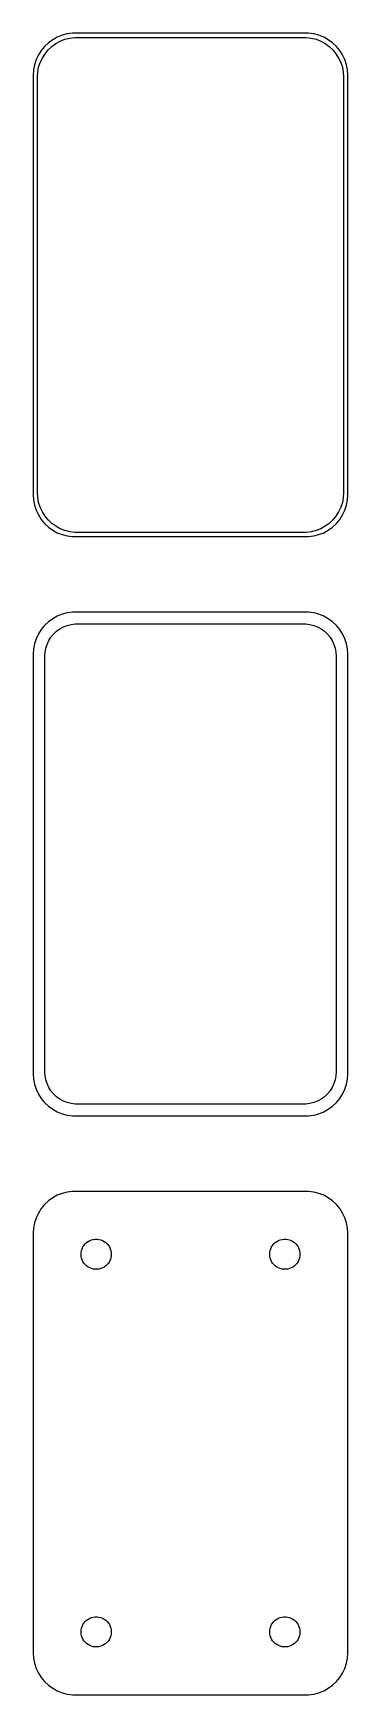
# Model space of a CAD drawing. Header units: metres. Extents: x -19 to 19, y 108 to 306.
import ezdxf

# ---------------------------------------------------------------- set-up
doc = ezdxf.new("R2010")
doc.units = ezdxf.units.M

msp = doc.modelspace()

# ---------------------------------------------------------------- linework, layer by layer
for p, q in [((-16.4291, 305.222), (-16.9371, 304.853)), ((-15.8789, 305.524), (-16.4291, 305.222)), ((-16.0452, 304.761), (-15.5224, 305.048)), ((-15.2951, 305.755), (-15.8789, 305.524)), ((-15.5224, 305.048), (-14.9678, 305.268)), ((-14.6869, 305.911), (-15.2951, 305.755)), ((-14.9678, 305.268), (-14.3901, 305.416)), ((-14.0639, 305.99), (-14.6869, 305.911)), ((-14.3901, 305.416), (-13.7982, 305.491)), ((14.0639, 305.99), (-14.0639, 305.99)), ((-13.7982, 305.491), (13.7982, 305.491)), ((13.7982, 305.491), (14.3901, 305.416)), ((14.6869, 305.911), (14.0639, 305.99)), ((14.3901, 305.416), (14.9678, 305.268)), ((15.2951, 305.755), (14.6869, 305.911)), ((14.9678, 305.268), (15.5224, 305.048)), ((15.8789, 305.524), (15.2951, 305.755)), ((15.5224, 305.048), (16.0452, 304.761)), ((16.4291, 305.222), (15.8789, 305.524)), ((16.9371, 304.853), (16.4291, 305.222)), ((-18.1315, 303.409), (-18.3989, 302.841)), ((-17.7951, 303.939), (-18.1315, 303.409)), ((-17.9164, 302.499), (-17.6624, 303.038)), ((-17.3948, 304.423), (-17.7951, 303.939)), ((-17.6624, 303.038), (-17.3428, 303.542)), ((-16.9371, 304.853), (-17.3948, 304.423)), ((-17.3428, 303.542), (-16.9626, 304.002)), ((-16.9626, 304.002), (-16.5278, 304.41)), ((-16.5278, 304.41), (-16.0452, 304.761)), ((16.0452, 304.761), (16.5278, 304.41)), ((16.5278, 304.41), (16.9626, 304.002)), ((17.3948, 304.423), (16.9371, 304.853)), ((16.9626, 304.002), (17.3428, 303.542)), ((17.3428, 303.542), (17.6624, 303.038)), ((17.7951, 303.939), (17.3948, 304.423)), ((17.6624, 303.038), (17.9164, 302.499)), ((18.1315, 303.409), (17.7951, 303.939)), ((18.3989, 302.841), (18.1315, 303.409)), ((-18.7106, 301.627), (-18.75, 301)), ((-18.75, 301), (-18.75, 251)), ((-18.5929, 302.243), (-18.7106, 301.627)), ((-18.3989, 302.841), (-18.5929, 302.243)), ((-18.25, 300.75), (-18.2125, 301.345)), ((-18.2125, 301.345), (-18.1008, 301.931)), ((-18.1008, 301.931), (-17.9164, 302.499)), ((17.9164, 302.499), (18.1008, 301.931)), ((18.1008, 301.931), (18.2125, 301.345)), ((18.2125, 301.345), (18.25, 300.75)), ((18.5929, 302.243), (18.3989, 302.841)), ((18.7106, 301.627), (18.5929, 302.243)), ((18.75, 301), (18.7106, 301.627)), ((18.75, 251), (18.75, 301)), ((-18.25, 251.25), (-18.25, 300.75)), ((18.25, 300.75), (18.25, 251.25)), ((-18.75, 251), (-18.7106, 250.373)), ((-18.7106, 250.373), (-18.5929, 249.757)), ((-18.5929, 249.757), (-18.3989, 249.159)), ((-18.2125, 250.655), (-18.25, 251.25)), ((-18.1008, 250.069), (-18.2125, 250.655)), ((-17.9164, 249.501), (-18.1008, 250.069)), ((-17.6624, 248.962), (-17.9164, 249.501)), ((17.9164, 249.501), (17.6624, 248.962)), ((18.1008, 250.069), (17.9164, 249.501)), ((18.2125, 250.655), (18.1008, 250.069)), ((18.25, 251.25), (18.2125, 250.655)), ((18.3989, 249.159), (18.5929, 249.757)), ((18.5929, 249.757), (18.7106, 250.373)), ((18.7106, 250.373), (18.75, 251)), ((-18.3989, 249.159), (-18.1315, 248.591)), ((-18.1315, 248.591), (-17.7951, 248.061)), ((-17.7951, 248.061), (-17.3948, 247.577)), ((-17.3428, 248.458), (-17.6624, 248.962)), ((-17.3948, 247.577), (-16.9371, 247.147)), ((-16.9626, 247.998), (-17.3428, 248.458)), ((-16.5278, 247.59), (-16.9626, 247.998)), ((-16.0452, 247.239), (-16.5278, 247.59)), ((16.5278, 247.59), (16.0452, 247.239)), ((16.9626, 247.998), (16.5278, 247.59)), ((16.9371, 247.147), (17.3948, 247.577)), ((17.3428, 248.458), (16.9626, 247.998)), ((17.6624, 248.962), (17.3428, 248.458)), ((17.3948, 247.577), (17.7951, 248.061)), ((17.7951, 248.061), (18.1315, 248.591)), ((18.1315, 248.591), (18.3989, 249.159)), ((-16.9371, 247.147), (-16.4291, 246.778)), ((-16.4291, 246.778), (-15.8789, 246.476)), ((-15.5224, 246.952), (-16.0452, 247.239)), ((-15.8789, 246.476), (-15.2951, 246.245)), ((-14.9678, 246.732), (-15.5224, 246.952)), ((-15.2951, 246.245), (-14.6869, 246.089)), ((-14.3901, 246.584), (-14.9678, 246.732)), ((-14.6869, 246.089), (-14.0639, 246.01)), ((-13.7982, 246.509), (-14.3901, 246.584)), ((-14.0639, 246.01), (14.0639, 246.01)), ((13.7982, 246.509), (-13.7982, 246.509)), ((14.3901, 246.584), (13.7982, 246.509)), ((14.0639, 246.01), (14.6869, 246.089)), ((14.9678, 246.732), (14.3901, 246.584)), ((14.6869, 246.089), (15.2951, 246.245)), ((15.5224, 246.952), (14.9678, 246.732)), ((15.2951, 246.245), (15.8789, 246.476)), ((16.0452, 247.239), (15.5224, 246.952)), ((15.8789, 246.476), (16.4291, 246.778)), ((16.4291, 246.778), (16.9371, 247.147)), ((-16.9371, 235.853), (-17.3948, 235.423)), ((-16.4291, 236.222), (-16.9371, 235.853)), ((-15.8789, 236.524), (-16.4291, 236.222)), ((-15.2951, 236.755), (-15.8789, 236.524)), ((-14.6869, 236.911), (-15.2951, 236.755)), ((-14.0639, 236.99), (-14.6869, 236.911)), ((-14.2251, 235.551), (-13.743, 235.612)), ((14.0639, 236.99), (-14.0639, 236.99)), ((-13.743, 235.612), (13.743, 235.612)), ((13.743, 235.612), (14.2251, 235.551)), ((14.6869, 236.911), (14.0639, 236.99)), ((15.2951, 236.755), (14.6869, 236.911)), ((15.8789, 236.524), (15.2951, 236.755)), ((16.4291, 236.222), (15.8789, 236.524)), ((16.9371, 235.853), (16.4291, 236.222)), ((17.3948, 235.423), (16.9371, 235.853)), ((-18.3989, 233.841), (-18.5929, 233.243)), ((-18.1315, 234.409), (-18.3989, 233.841)), ((-17.7951, 234.939), (-18.1315, 234.409)), ((-17.3948, 235.423), (-17.7951, 234.939)), ((-16.8908, 233.614), (-16.6305, 234.024)), ((-16.6305, 234.024), (-16.3207, 234.399)), ((-16.3207, 234.399), (-15.9665, 234.731)), ((-15.9665, 234.731), (-15.5734, 235.017)), ((-15.5734, 235.017), (-15.1475, 235.251)), ((-15.1475, 235.251), (-14.6957, 235.43)), ((-14.6957, 235.43), (-14.2251, 235.551)), ((14.2251, 235.551), (14.6957, 235.43)), ((14.6957, 235.43), (15.1475, 235.251)), ((15.1475, 235.251), (15.5734, 235.017)), ((15.5734, 235.017), (15.9665, 234.731)), ((15.9665, 234.731), (16.3207, 234.399)), ((16.3207, 234.399), (16.6305, 234.024)), ((16.6305, 234.024), (16.8908, 233.614)), ((17.7951, 234.939), (17.3948, 235.423)), ((18.1315, 234.409), (17.7951, 234.939)), ((18.3989, 233.841), (18.1315, 234.409)), ((18.5929, 233.243), (18.3989, 233.841)), ((-18.7106, 232.627), (-18.75, 232)), ((-18.75, 232), (-18.75, 182)), ((-18.5929, 233.243), (-18.7106, 232.627)), ((-17.3695, 231.75), (-17.339, 232.235)), ((-17.3695, 182.25), (-17.3695, 231.75)), ((-17.339, 232.235), (-17.2479, 232.712)), ((-17.2479, 232.712), (-17.0977, 233.174)), ((-17.0977, 233.174), (-16.8908, 233.614)), ((16.8908, 233.614), (17.0977, 233.174)), ((17.0977, 233.174), (17.2479, 232.712)), ((17.2479, 232.712), (17.339, 232.235)), ((17.339, 232.235), (17.3695, 231.75)), ((17.3695, 231.75), (17.3695, 182.25)), ((18.7106, 232.627), (18.5929, 233.243)), ((18.75, 232), (18.7106, 232.627)), ((18.75, 182), (18.75, 232)), ((-17.339, 181.765), (-17.3695, 182.25)), ((17.3695, 182.25), (17.339, 181.765)), ((-18.75, 182), (-18.7106, 181.373)), ((-18.7106, 181.373), (-18.5929, 180.757)), ((-18.5929, 180.757), (-18.3989, 180.159)), ((-17.2479, 181.288), (-17.339, 181.765)), ((-17.0977, 180.826), (-17.2479, 181.288)), ((-16.8908, 180.386), (-17.0977, 180.826)), ((-16.6305, 179.976), (-16.8908, 180.386)), ((16.8908, 180.386), (16.6305, 179.976)), ((17.0977, 180.826), (16.8908, 180.386)), ((17.2479, 181.288), (17.0977, 180.826)), ((17.339, 181.765), (17.2479, 181.288)), ((18.3989, 180.159), (18.5929, 180.757)), ((18.5929, 180.757), (18.7106, 181.373)), ((18.7106, 181.373), (18.75, 182)), ((-18.3989, 180.159), (-18.1315, 179.591)), ((-18.1315, 179.591), (-17.7951, 179.061)), ((-17.7951, 179.061), (-17.3948, 178.577)), ((-17.3948, 178.577), (-16.9371, 178.147)), ((-16.3207, 179.601), (-16.6305, 179.976)), ((-15.9665, 179.269), (-16.3207, 179.601)), ((-15.5734, 178.983), (-15.9665, 179.269)), ((-15.1475, 178.749), (-15.5734, 178.983)), ((-14.6957, 178.57), (-15.1475, 178.749)), ((-14.2251, 178.449), (-14.6957, 178.57)), ((-13.743, 178.388), (-14.2251, 178.449)), ((13.743, 178.388), (-13.743, 178.388)), ((14.2251, 178.449), (13.743, 178.388)), ((14.6957, 178.57), (14.2251, 178.449)), ((15.1475, 178.749), (14.6957, 178.57)), ((15.5734, 178.983), (15.1475, 178.749)), ((15.9665, 179.269), (15.5734, 178.983)), ((16.3207, 179.601), (15.9665, 179.269)), ((16.6305, 179.976), (16.3207, 179.601)), ((16.9371, 178.147), (17.3948, 178.577)), ((17.3948, 178.577), (17.7951, 179.061)), ((17.7951, 179.061), (18.1315, 179.591)), ((18.1315, 179.591), (18.3989, 180.159)), ((-16.9371, 178.147), (-16.4291, 177.778)), ((-16.4291, 177.778), (-15.8789, 177.476)), ((-15.8789, 177.476), (-15.2951, 177.245)), ((-15.2951, 177.245), (-14.6869, 177.089)), ((-14.6869, 177.089), (-14.0639, 177.01)), ((-14.0639, 177.01), (14.0639, 177.01)), ((14.0639, 177.01), (14.6869, 177.089)), ((14.6869, 177.089), (15.2951, 177.245)), ((15.2951, 177.245), (15.8789, 177.476)), ((15.8789, 177.476), (16.4291, 177.778)), ((16.4291, 177.778), (16.9371, 178.147)), ((-17.3948, 166.423), (-17.7951, 165.939)), ((-16.9371, 166.853), (-17.3948, 166.423)), ((-16.4291, 167.222), (-16.9371, 166.853)), ((-15.8789, 167.524), (-16.4291, 167.222)), ((-15.2951, 167.755), (-15.8789, 167.524)), ((-14.6869, 167.911), (-15.2951, 167.755)), ((-14.0639, 167.99), (-14.6869, 167.911)), ((14.0639, 167.99), (-14.0639, 167.99)), ((14.6869, 167.911), (14.0639, 167.99)), ((15.2951, 167.755), (14.6869, 167.911)), ((15.8789, 167.524), (15.2951, 167.755)), ((16.4291, 167.222), (15.8789, 167.524)), ((16.9371, 166.853), (16.4291, 167.222)), ((17.3948, 166.423), (16.9371, 166.853)), ((17.7951, 165.939), (17.3948, 166.423)), ((-18.3989, 164.841), (-18.5929, 164.243)), ((-18.1315, 165.409), (-18.3989, 164.841)), ((-17.7951, 165.939), (-18.1315, 165.409)), ((18.1315, 165.409), (17.7951, 165.939)), ((18.3989, 164.841), (18.1315, 165.409)), ((18.5929, 164.243), (18.3989, 164.841)), ((-18.7106, 163.627), (-18.75, 163)), ((-18.75, 163), (-18.75, 113)), ((-18.5929, 164.243), (-18.7106, 163.627)), ((18.7106, 163.627), (18.5929, 164.243)), ((18.75, 163), (18.7106, 163.627)), ((18.75, 113), (18.75, 163)), ((-13.05, 160.5), (-13.0358, 160.726)), ((-13.0358, 160.274), (-13.05, 160.5)), ((-13.0358, 160.726), (-12.9934, 160.948)), ((-12.9934, 160.948), (-12.9236, 161.163)), ((-12.9236, 161.163), (-12.8273, 161.367)), ((-12.8273, 161.367), (-12.7062, 161.558)), ((-12.7062, 161.558), (-12.5621, 161.732)), ((-12.5621, 161.732), (-12.3974, 161.887)), ((-12.3974, 161.887), (-12.2145, 162.02)), ((-12.2145, 162.02), (-12.0164, 162.129)), ((-12.0164, 162.129), (-11.8062, 162.212)), ((-11.8062, 162.212), (-11.5873, 162.268)), ((-11.5873, 162.268), (-11.363, 162.296)), ((-11.363, 162.296), (-11.137, 162.296)), ((-11.137, 162.296), (-10.9127, 162.268)), ((-10.9127, 162.268), (-10.6938, 162.212)), ((-10.6938, 162.212), (-10.4836, 162.129)), ((-10.4836, 162.129), (-10.2855, 162.02)), ((-10.2855, 162.02), (-10.1026, 161.887)), ((-10.1026, 161.887), (-9.93785, 161.732)), ((-9.93785, 161.732), (-9.79376, 161.558)), ((-9.79376, 161.558), (-9.67264, 161.367)), ((-9.67264, 161.367), (-9.5764, 161.163)), ((-9.5764, 161.163), (-9.50655, 160.948)), ((-9.50655, 160.948), (-9.46419, 160.726)), ((-9.46419, 160.726), (-9.45, 160.5)), ((-9.45, 160.5), (-9.46419, 160.274)), ((9.45, 160.5), (9.46419, 160.726)), ((9.46419, 160.274), (9.45, 160.5)), ((9.46419, 160.726), (9.50655, 160.948)), ((9.50655, 160.948), (9.5764, 161.163)), ((9.5764, 161.163), (9.67264, 161.367)), ((9.67264, 161.367), (9.79376, 161.558)), ((9.79376, 161.558), (9.93785, 161.732)), ((9.93785, 161.732), (10.1026, 161.887)), ((10.1026, 161.887), (10.2855, 162.02)), ((10.2855, 162.02), (10.4836, 162.129)), ((10.4836, 162.129), (10.6938, 162.212)), ((10.6938, 162.212), (10.9127, 162.268)), ((10.9127, 162.268), (11.137, 162.296)), ((11.137, 162.296), (11.363, 162.296)), ((11.363, 162.296), (11.5873, 162.268)), ((11.5873, 162.268), (11.8062, 162.212)), ((11.8062, 162.212), (12.0164, 162.129)), ((12.0164, 162.129), (12.2145, 162.02)), ((12.2145, 162.02), (12.3974, 161.887)), ((12.3974, 161.887), (12.5621, 161.732)), ((12.5621, 161.732), (12.7062, 161.558)), ((12.7062, 161.558), (12.8273, 161.367)), ((12.8273, 161.367), (12.9236, 161.163)), ((12.9236, 161.163), (12.9934, 160.948)), ((12.9934, 160.948), (13.0358, 160.726)), ((13.0358, 160.726), (13.05, 160.5)), ((13.05, 160.5), (13.0358, 160.274)), ((-12.9934, 160.052), (-13.0358, 160.274)), ((-12.9236, 159.837), (-12.9934, 160.052)), ((-12.8273, 159.633), (-12.9236, 159.837)), ((-12.7062, 159.442), (-12.8273, 159.633)), ((-12.5621, 159.268), (-12.7062, 159.442)), ((-12.3974, 159.113), (-12.5621, 159.268)), ((-12.2145, 158.98), (-12.3974, 159.113)), ((-12.0164, 158.871), (-12.2145, 158.98)), ((-11.8062, 158.788), (-12.0164, 158.871)), ((-11.5873, 158.732), (-11.8062, 158.788)), ((-11.363, 158.704), (-11.5873, 158.732)), ((-11.137, 158.704), (-11.363, 158.704)), ((-10.9127, 158.732), (-11.137, 158.704)), ((-10.6938, 158.788), (-10.9127, 158.732)), ((-10.4836, 158.871), (-10.6938, 158.788)), ((-10.2855, 158.98), (-10.4836, 158.871)), ((-10.1026, 159.113), (-10.2855, 158.98)), ((-9.93785, 159.268), (-10.1026, 159.113)), ((-9.79376, 159.442), (-9.93785, 159.268)), ((-9.67264, 159.633), (-9.79376, 159.442)), ((-9.5764, 159.837), (-9.67264, 159.633)), ((-9.50655, 160.052), (-9.5764, 159.837)), ((-9.46419, 160.274), (-9.50655, 160.052)), ((9.50655, 160.052), (9.46419, 160.274)), ((9.5764, 159.837), (9.50655, 160.052)), ((9.67264, 159.633), (9.5764, 159.837)), ((9.79376, 159.442), (9.67264, 159.633)), ((9.93785, 159.268), (9.79376, 159.442)), ((10.1026, 159.113), (9.93785, 159.268)), ((10.2855, 158.98), (10.1026, 159.113)), ((10.4836, 158.871), (10.2855, 158.98)), ((10.6938, 158.788), (10.4836, 158.871)), ((10.9127, 158.732), (10.6938, 158.788)), ((11.137, 158.704), (10.9127, 158.732)), ((11.363, 158.704), (11.137, 158.704)), ((11.5873, 158.732), (11.363, 158.704)), ((11.8062, 158.788), (11.5873, 158.732)), ((12.0164, 158.871), (11.8062, 158.788)), ((12.2145, 158.98), (12.0164, 158.871)), ((12.3974, 159.113), (12.2145, 158.98)), ((12.5621, 159.268), (12.3974, 159.113)), ((12.7062, 159.442), (12.5621, 159.268)), ((12.8273, 159.633), (12.7062, 159.442)), ((12.9236, 159.837), (12.8273, 159.633)), ((12.9934, 160.052), (12.9236, 159.837)), ((13.0358, 160.274), (12.9934, 160.052)), ((-12.5621, 116.732), (-12.3974, 116.887)), ((-12.3974, 116.887), (-12.2145, 117.02)), ((-12.2145, 117.02), (-12.0164, 117.129)), ((-12.0164, 117.129), (-11.8062, 117.212)), ((-11.8062, 117.212), (-11.5873, 117.268)), ((-11.5873, 117.268), (-11.363, 117.296)), ((-11.363, 117.296), (-11.137, 117.296)), ((-11.137, 117.296), (-10.9127, 117.268)), ((-10.9127, 117.268), (-10.6938, 117.212)), ((-10.6938, 117.212), (-10.4836, 117.129)), ((-10.4836, 117.129), (-10.2855, 117.02)), ((-10.2855, 117.02), (-10.1026, 116.887)), ((-10.1026, 116.887), (-9.93785, 116.732)), ((9.93785, 116.732), (10.1026, 116.887)), ((10.1026, 116.887), (10.2855, 117.02)), ((10.2855, 117.02), (10.4836, 117.129)), ((10.4836, 117.129), (10.6938, 117.212)), ((10.6938, 117.212), (10.9127, 117.268)), ((10.9127, 117.268), (11.137, 117.296)), ((11.137, 117.296), (11.363, 117.296)), ((11.363, 117.296), (11.5873, 117.268)), ((11.5873, 117.268), (11.8062, 117.212)), ((11.8062, 117.212), (12.0164, 117.129)), ((12.0164, 117.129), (12.2145, 117.02)), ((12.2145, 117.02), (12.3974, 116.887)), ((12.3974, 116.887), (12.5621, 116.732)), ((-13.05, 115.5), (-13.0358, 115.726)), ((-13.0358, 115.274), (-13.05, 115.5)), ((-13.0358, 115.726), (-12.9934, 115.948)), ((-12.9934, 115.052), (-13.0358, 115.274)), ((-12.9934, 115.948), (-12.9236, 116.163)), ((-12.9236, 114.837), (-12.9934, 115.052)), ((-12.9236, 116.163), (-12.8273, 116.367)), ((-12.8273, 114.633), (-12.9236, 114.837)), ((-12.8273, 116.367), (-12.7062, 116.558)), ((-12.7062, 116.558), (-12.5621, 116.732)), ((-9.93785, 116.732), (-9.79376, 116.558)), ((-9.79376, 116.558), (-9.67264, 116.367)), ((-9.67264, 116.367), (-9.5764, 116.163)), ((-9.5764, 114.837), (-9.67264, 114.633)), ((-9.5764, 116.163), (-9.50655, 115.948)), ((-9.50655, 115.052), (-9.5764, 114.837)), ((-9.50655, 115.948), (-9.46419, 115.726)), ((-9.46419, 115.274), (-9.50655, 115.052)), ((-9.46419, 115.726), (-9.45, 115.5)), ((-9.45, 115.5), (-9.46419, 115.274)), ((9.45, 115.5), (9.46419, 115.726)), ((9.46419, 115.274), (9.45, 115.5)), ((9.46419, 115.726), (9.50655, 115.948)), ((9.50655, 115.052), (9.46419, 115.274)), ((9.50655, 115.948), (9.5764, 116.163)), ((9.5764, 114.837), (9.50655, 115.052)), ((9.5764, 116.163), (9.67264, 116.367)), ((9.67264, 114.633), (9.5764, 114.837)), ((9.67264, 116.367), (9.79376, 116.558)), ((9.79376, 116.558), (9.93785, 116.732)), ((12.5621, 116.732), (12.7062, 116.558)), ((12.7062, 116.558), (12.8273, 116.367)), ((12.8273, 116.367), (12.9236, 116.163)), ((12.9236, 114.837), (12.8273, 114.633)), ((12.9236, 116.163), (12.9934, 115.948)), ((12.9934, 115.052), (12.9236, 114.837)), ((12.9934, 115.948), (13.0358, 115.726)), ((13.0358, 115.274), (12.9934, 115.052)), ((13.0358, 115.726), (13.05, 115.5)), ((13.05, 115.5), (13.0358, 115.274)), ((-18.75, 113), (-18.7106, 112.373)), ((-12.7062, 114.442), (-12.8273, 114.633)), ((-12.5621, 114.268), (-12.7062, 114.442)), ((-12.3974, 114.113), (-12.5621, 114.268)), ((-12.2145, 113.98), (-12.3974, 114.113)), ((-12.0164, 113.871), (-12.2145, 113.98)), ((-11.8062, 113.788), (-12.0164, 113.871)), ((-11.5873, 113.732), (-11.8062, 113.788)), ((-11.363, 113.704), (-11.5873, 113.732)), ((-11.137, 113.704), (-11.363, 113.704)), ((-10.9127, 113.732), (-11.137, 113.704)), ((-10.6938, 113.788), (-10.9127, 113.732)), ((-10.4836, 113.871), (-10.6938, 113.788)), ((-10.2855, 113.98), (-10.4836, 113.871)), ((-10.1026, 114.113), (-10.2855, 113.98)), ((-9.93785, 114.268), (-10.1026, 114.113)), ((-9.79376, 114.442), (-9.93785, 114.268)), ((-9.67264, 114.633), (-9.79376, 114.442)), ((9.79376, 114.442), (9.67264, 114.633)), ((9.93785, 114.268), (9.79376, 114.442)), ((10.1026, 114.113), (9.93785, 114.268)), ((10.2855, 113.98), (10.1026, 114.113)), ((10.4836, 113.871), (10.2855, 113.98)), ((10.6938, 113.788), (10.4836, 113.871)), ((10.9127, 113.732), (10.6938, 113.788)), ((11.137, 113.704), (10.9127, 113.732)), ((11.363, 113.704), (11.137, 113.704)), ((11.5873, 113.732), (11.363, 113.704)), ((11.8062, 113.788), (11.5873, 113.732)), ((12.0164, 113.871), (11.8062, 113.788)), ((12.2145, 113.98), (12.0164, 113.871)), ((12.3974, 114.113), (12.2145, 113.98)), ((12.5621, 114.268), (12.3974, 114.113)), ((12.7062, 114.442), (12.5621, 114.268)), ((12.8273, 114.633), (12.7062, 114.442)), ((18.7106, 112.373), (18.75, 113)), ((-18.7106, 112.373), (-18.5929, 111.757)), ((-18.5929, 111.757), (-18.3989, 111.159)), ((-18.3989, 111.159), (-18.1315, 110.591)), ((18.1315, 110.591), (18.3989, 111.159)), ((18.3989, 111.159), (18.5929, 111.757)), ((18.5929, 111.757), (18.7106, 112.373)), ((-18.1315, 110.591), (-17.7951, 110.061)), ((-17.7951, 110.061), (-17.3948, 109.577)), ((-17.3948, 109.577), (-16.9371, 109.147)), ((-16.9371, 109.147), (-16.4291, 108.778)), ((16.4291, 108.778), (16.9371, 109.147)), ((16.9371, 109.147), (17.3948, 109.577)), ((17.3948, 109.577), (17.7951, 110.061)), ((17.7951, 110.061), (18.1315, 110.591)), ((-16.4291, 108.778), (-15.8789, 108.476)), ((-15.8789, 108.476), (-15.2951, 108.245)), ((-15.2951, 108.245), (-14.6869, 108.089)), ((-14.6869, 108.089), (-14.0639, 108.01)), ((-14.0639, 108.01), (14.0639, 108.01)), ((14.0639, 108.01), (14.6869, 108.089)), ((14.6869, 108.089), (15.2951, 108.245)), ((15.2951, 108.245), (15.8789, 108.476)), ((15.8789, 108.476), (16.4291, 108.778))]:
    msp.add_line(p, q)

doc.saveas('drawing.dxf')
